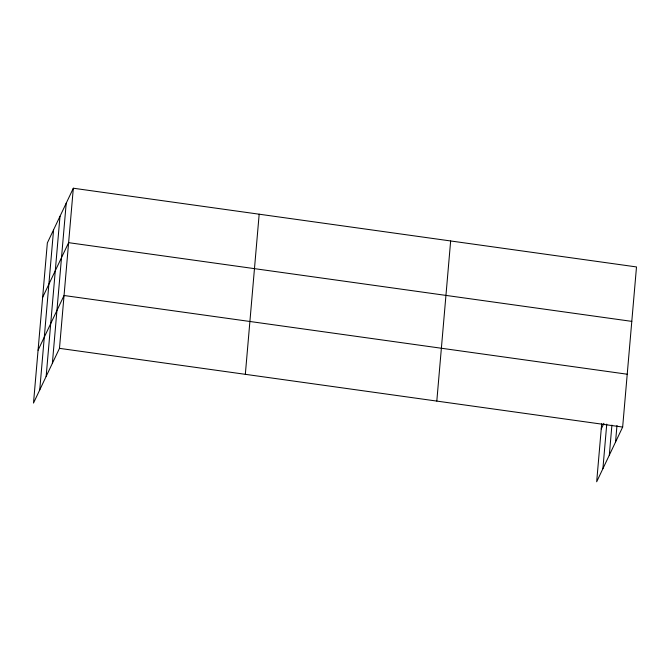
<?xml version="1.0" encoding="UTF-8"?>
<svg xmlns="http://www.w3.org/2000/svg" width="670" height="670" viewBox="0 0 670 670"><rect width="100%" height="100%" fill="white"/><g stroke="black" fill="none" stroke-linecap="round" stroke-linejoin="round"><path stroke-width="1" d="M39.731 389.948L53.575 229.827M46.146 376.44L59.99 216.318M52.369 363.324L66.213 203.203M73.323 188.228L47.344 242.942L33.5 403.064L59.479 348.35L73.323 188.228L636.5 266.936L622.656 427.058L596.677 481.772L601.694 423.758M245.329 374.321L259.173 214.199M436.806 401.087L450.65 240.957M602.899 468.665L606.752 424.11M609.315 455.148L611.911 425.107M615.546 442.032L616.978 425.458M42.637 297.38L68.616 242.666L631.793 321.374M38.073 350.226L64.052 295.503L627.221 374.22M601.241 428.934L603.913 423.314M59.479 348.35L622.656 427.058"/></g></svg>
